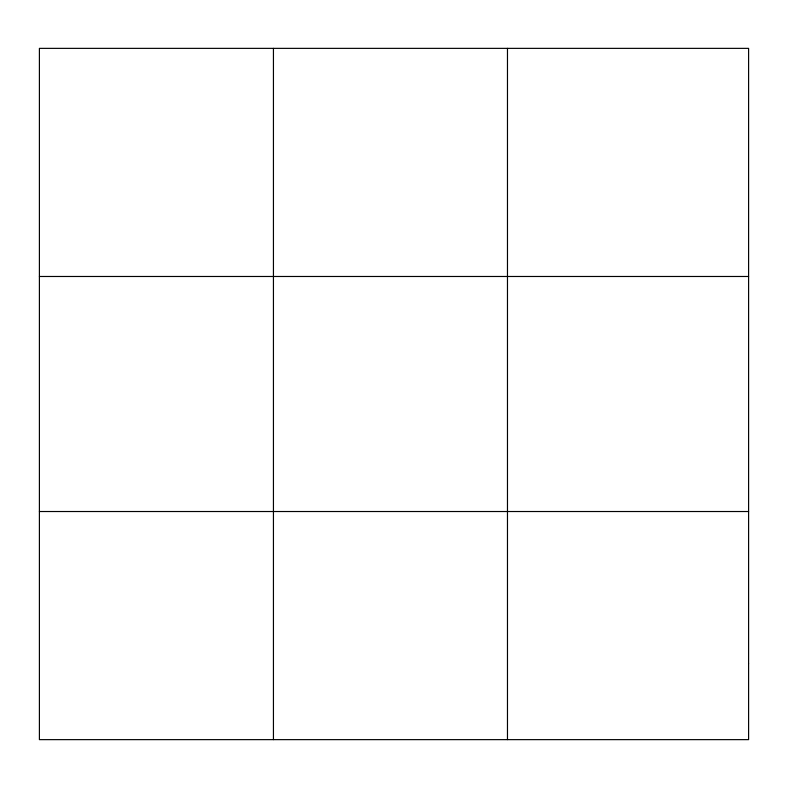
<?xml version="1.0" encoding="UTF-8"?>
<svg xmlns="http://www.w3.org/2000/svg" width="788" height="788" viewBox="0 0 788 788"><rect width="100%" height="100%" fill="white"/><g stroke="black" fill="none" stroke-linecap="round" stroke-linejoin="round"><path stroke-width="1.18" d="M273.436 739.636L273.436 48.364M507.472 739.636L507.472 48.364M39.4 276.48L748.6 276.48M39.4 511.52L748.6 511.52M748.6 663.595L748.6 739.636L39.4 739.636L39.4 48.364L748.6 48.364L748.6 663.595"/></g></svg>
